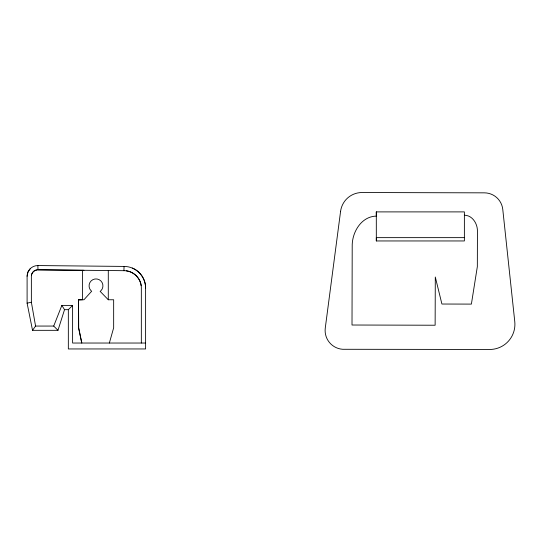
<?xml version="1.0" encoding="UTF-8"?>
<svg xmlns="http://www.w3.org/2000/svg" width="542" height="542" viewBox="0 0 542 542"><rect width="100%" height="100%" fill="white"/><g stroke="black" fill="none" stroke-linecap="round" stroke-linejoin="round"><path stroke-width="0.81" d="M32.534 330.329L35.569 326.06L31.368 302.233L31.368 276.373C31.233 272.822 34.431 269.659 37.981 269.828L123.908 270.688L124.064 266.42L37.879 265.56A10.671 10.671 0 0 0 27.1 276.23L27.1 303.154L32.534 330.329L57.98 330.329L64.525 309.665L61.869 305.397L72.608 305.397L72.608 343.032L145.608 343.032M27.1 276.23L27.92 272.125L30.264 268.649M109.362 343.032L113.657 327.788L113.657 299.76L108.292 299.76L100.135 291.359L100.907 290.763A6.944 6.944 0 0 0 100.907 280.946A6.944 6.944 0 0 0 91.09 280.946A6.944 6.944 0 0 0 91.09 290.763L91.679 291.217L83.942 299.76L78.529 299.76L78.529 327.788L81.788 343.039L78.705 327.788L78.529 299.76M57.98 330.329L53.712 326.06L61.869 305.397M132.309 268.06C140.209 271.264 145.669 279.435 145.608 287.958L145.608 348.953L68.339 348.953L68.339 309.665L72.608 305.397M27.1 303.154L31.368 302.233M78.705 299.97L82.58 299.76L82.58 270.289L37.981 269.828L37.879 265.56M376.304 211.895L464.379 211.895L464.379 240.953L376.324 240.953L376.304 211.895L376.304 216.109C361.182 216.407 351.9 232.477 352.205 246.271L352.009 325.017L435.131 325.227L435.301 277.03L441.913 304.028L471.391 304.103L477.339 266.644L477.427 231.271C477.637 223.832 472.495 215.282 464.379 215.208M464.379 237.64L376.324 237.64L376.324 240.953M82.58 270.289L83.942 270.289M64.525 309.665L68.339 309.665M35.569 326.06L53.712 326.06M123.908 270.688C133.244 270.417 141.597 278.757 141.34 288.1L141.34 343.032M108.292 270.533L108.292 299.76M124.064 266.42A21.544 21.544 0 0 1 145.608 287.958M126.32 270.844A17.263 17.263 0 0 1 141.184 285.709M31.436 275.39A6.396 6.396 0 0 1 36.998 269.882M340.593 211.278L325.275 328.005A18.868 18.868 0 0 0 342.666 349.285L489.711 349.468A25.169 25.169 0 0 0 514.771 321.623L502.773 209.395A18.53 18.53 0 0 0 484.399 192.844L362.015 192.532A21.551 21.551 0 0 0 340.593 211.278"/></g></svg>
